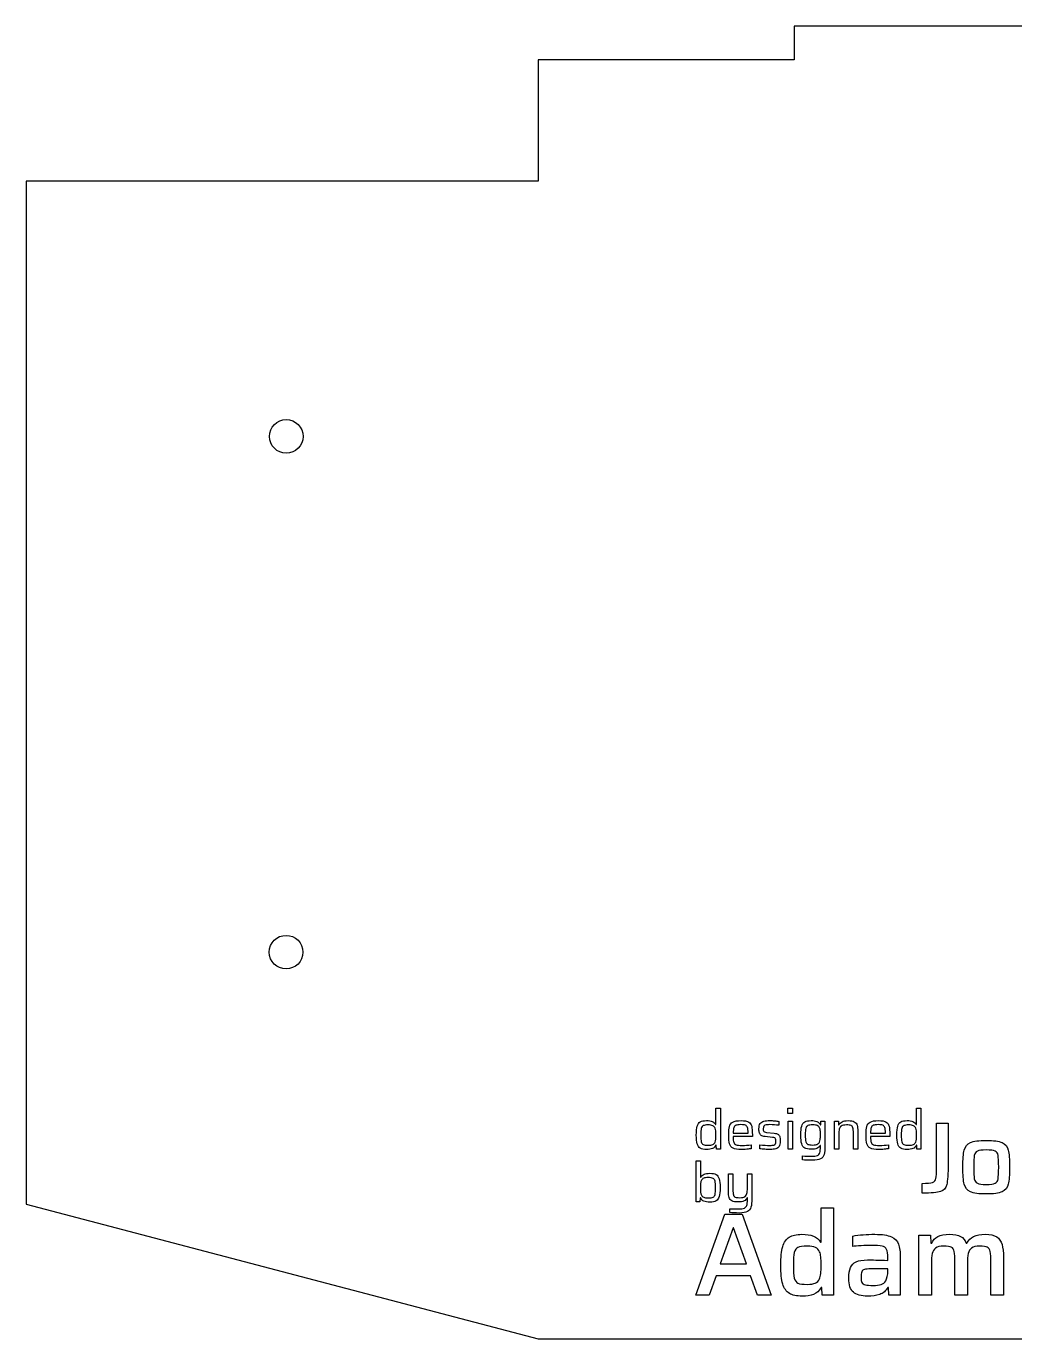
# Model space of a CAD drawing. Extents: x 24 to 169, y 31 to 271.
# Drawn here: x 25.3 to 98.7, y 174 to 271.5 of the extents above; entities that cross this region are included whole.
import ezdxf

# ---------------------------------------------------------------- set-up
doc = ezdxf.new("R2010")
doc.units = 0
doc.layers.get('0').update_dxf_attribs({"linetype": 'CONTINUOUS'})

msp = doc.modelspace()

# ---------------------------------------------------------------- linework, layer by layer
at = {"color": 5}
for p, q in [((100.33095, 271.45159), (82.329963, 271.45159)), ((82.329963, 271.45159), (82.329963, 268.949709)), ((63.330757, 268.949709), (63.330607, 259.950186)), ((82.329963, 268.949709), (63.330757, 268.949709)), ((63.330607, 259.950186), (25.329943, 259.950186)), ((25.329943, 259.950186), (25.329943, 183.951118)), ((43.384071, 240.981663), (43.384071, 240.981663)), ((43.373781, 202.670709), (43.373781, 202.670709)), ((25.329943, 183.951118), (63.330897, 173.951135)), ((63.330897, 173.951135), (119.830674, 173.951135))]:
    msp.add_line(p, q, dxfattribs=at)
at = {"color": 1}
for p, q in [((76.53408, 189.862827), (76.53408, 191.073081)), ((76.53408, 191.073081), (76.864149, 191.073081)), ((76.864149, 191.073081), (76.864149, 188.04541)), ((81.876299, 190.694111), (81.876299, 191.073081)), ((81.876299, 191.073081), (82.226744, 191.073081)), ((82.226744, 190.694111), (81.876299, 190.694111)), ((82.226744, 191.073081), (82.226744, 190.694111)), ((91.423836, 189.862827), (91.423836, 191.073081)), ((91.423836, 191.073081), (91.753905, 191.073081)), ((91.753905, 191.073081), (91.753905, 188.04541)), ((76.509633, 189.862827), (76.53408, 189.862827)), ((77.813608, 189.218989), (78.917913, 189.218989)), ((78.392247, 189.854675), (78.392247, 189.854678)), ((78.917913, 189.218989), (78.917913, 189.251585)), ((80.299323, 189.280107), (80.861663, 189.214907)), ((81.191714, 190.099181), (81.191714, 189.805783)), ((81.88854, 188.04541), (81.88854, 190.123621)), ((81.88854, 190.123621), (82.218609, 190.123621)), ((82.218609, 190.123621), (82.218609, 188.04541)), ((84.288636, 189.830231), (84.313083, 189.830231)), ((84.313083, 189.830231), (84.325325, 190.123625)), ((84.325325, 190.123625), (84.622793, 190.123625)), ((84.622793, 190.123625), (84.622793, 188.310285)), ((85.331818, 188.04541), (85.331818, 190.123621)), ((85.331818, 190.123621), (85.625212, 190.123621)), ((85.625212, 190.123621), (85.64151, 189.830227)), ((85.64151, 189.830227), (85.665958, 189.830227)), ((86.737665, 188.04541), (86.737683, 189.214914)), ((87.067734, 189.345311), (87.067734, 188.04541)), ((88.01313, 189.218989), (89.117434, 189.218989)), ((88.591769, 189.854675), (88.591769, 189.854678)), ((89.117434, 189.218989), (89.117434, 189.251585)), ((91.399389, 189.862827), (91.423836, 189.862827)), ((92.915764, 186.717956), (92.915764, 189.972097)), ((92.915764, 189.972097), (93.77092, 189.972097)), ((93.77092, 189.972097), (93.77092, 186.975261)), ((75.971743, 188.330654), (75.971743, 188.330654)), ((76.554439, 188.334729), (76.529991, 188.334729)), ((76.56668, 188.04541), (76.554439, 188.334729)), ((79.235758, 188.966344), (77.813608, 188.966344)), ((79.154259, 188.35918), (79.154259, 188.069861)), ((79.235758, 189.084521), (79.235758, 188.966344)), ((79.789945, 188.065782), (79.789945, 188.359176)), ((80.727174, 188.913378), (80.185207, 188.9745)), ((83.73037, 188.342882), (83.730388, 188.342882)), ((84.292728, 188.318434), (84.272338, 188.318434)), ((84.292728, 188.228786), (84.292728, 188.318434)), ((85.661887, 189.117117), (85.661887, 188.04541)), ((89.435279, 188.966344), (88.01313, 188.966344)), ((89.353781, 188.35918), (89.353781, 188.069861)), ((89.435279, 189.084521), (89.435279, 188.966344)), ((90.861499, 188.330654), (90.861499, 188.330654)), ((91.44423, 188.334729), (91.419783, 188.334729)), ((91.456436, 188.04541), (91.44423, 188.334729)), ((75.845403, 188.012809), (75.845421, 188.012809)), ((76.864149, 188.04541), (76.56668, 188.04541)), ((80.543819, 188.012802), (80.543805, 188.012809)), ((82.218609, 188.04541), (81.88854, 188.04541)), ((82.948003, 187.242652), (82.948003, 187.531971)), ((83.681486, 187.205981), (83.68149, 187.205977)), ((85.661887, 188.04541), (85.331818, 188.04541)), ((87.067734, 188.04541), (86.737665, 188.04541)), ((90.735195, 188.012809), (90.735177, 188.012809)), ((91.753905, 188.04541), (91.456436, 188.04541)), ((75.054647, 184.131824), (75.054647, 187.159495)), ((75.054647, 187.159495), (75.384716, 187.159495)), ((75.384716, 187.159495), (75.384716, 185.949242)), ((75.384716, 185.949242), (75.405106, 185.949242)), ((77.462924, 184.914198), (77.462924, 186.210021)), ((77.462924, 186.210021), (77.792992, 186.210021)), ((77.792992, 186.210021), (77.792992, 185.048669)), ((78.868764, 185.142392), (78.868764, 186.210021)), ((78.868764, 186.210021), (79.198832, 186.210021)), ((79.198832, 186.210021), (79.198832, 184.384458)), ((91.833572, 184.765474), (91.833572, 185.491979)), ((96.601266, 185.416302), (96.601266, 185.416302)), ((75.364339, 184.421147), (75.348041, 184.131824)), ((75.388787, 184.421147), (75.364339, 184.421147)), ((75.942978, 184.417068), (75.942978, 184.417068)), ((78.868771, 184.408905), (78.844323, 184.408905)), ((78.868771, 184.286657), (78.868771, 184.408905)), ((96.601266, 184.704931), (96.601266, 184.704931)), ((75.348041, 184.131824), (75.054647, 184.131824)), ((76.073392, 184.099227), (76.073375, 184.099227)), ((77.56072, 183.329066), (77.56072, 183.614311)), ((84.342332, 181.125241), (84.342332, 183.674995)), ((84.342332, 183.674995), (85.267927, 183.674995)), ((85.267927, 183.674995), (85.267927, 177.187091)), ((75.042716, 177.187091), (77.19953, 183.194732)), ((77.19953, 183.194732), (78.48314, 183.194732)), ((78.2616, 183.292377), (78.261607, 183.292391)), ((78.48314, 183.194732), (80.63995, 177.187091)), ((77.802041, 182.199281), (76.841514, 179.518547)), ((77.845701, 182.199281), (77.802041, 182.199281)), ((78.806224, 179.518547), (77.845701, 182.199281)), ((86.691244, 180.802143), (86.691244, 181.579297)), ((91.607375, 177.187091), (91.607375, 181.640429)), ((91.607375, 181.640429), (92.463116, 181.640429)), ((92.463116, 181.640429), (92.489328, 181.055384)), ((84.289938, 181.125241), (84.342332, 181.125241)), ((92.489328, 181.055384), (92.550453, 181.055384)), ((95.108939, 181.055384), (95.170065, 181.055384)), ((76.841514, 179.518547), (78.806224, 179.518547)), ((89.293389, 179.771778), (89.293389, 179.963882)), ((90.218987, 179.92894), (90.218987, 177.187081)), ((92.53297, 179.483619), (92.53297, 177.187091)), ((94.279377, 177.187091), (94.279377, 179.57967)), ((95.204975, 179.483619), (95.204975, 177.187091)), ((96.9514, 177.187091), (96.951383, 179.57967)), ((97.876995, 179.963879), (97.876995, 177.187091)), ((76.553359, 178.636609), (76.038168, 177.187091)), ((79.094382, 178.636609), (76.553359, 178.636609)), ((79.627036, 177.187091), (79.094382, 178.636609)), ((89.293389, 179.143069), (88.018513, 179.143069)), ((89.293389, 179.012087), (89.293389, 179.143069)), ((83.320684, 177.990438), (83.320684, 177.990438)), ((84.385995, 177.763405), (84.333601, 177.763405)), ((84.42092, 177.187091), (84.385995, 177.763405)), ((88.210618, 177.91185), (88.210618, 177.91185)), ((89.337055, 177.754663), (89.284661, 177.754663)), ((89.37198, 177.187081), (89.337055, 177.754663)), ((76.038168, 177.187091), (75.042716, 177.187091)), ((80.63995, 177.187091), (79.627036, 177.187091)), ((82.936478, 177.117235), (82.936474, 177.117235)), ((85.267927, 177.187091), (84.42092, 177.187091)), ((87.791484, 177.117224), (87.79148, 177.117235)), ((90.218987, 177.187081), (89.37198, 177.187081)), ((92.53297, 177.187091), (91.607375, 177.187091)), ((95.204975, 177.187091), (94.279377, 177.187091)), ((97.876995, 177.187091), (96.9514, 177.187091))]:
    msp.add_line(p, q, dxfattribs=at)
at = {"color": 5}
for points in [[(43.384071, 240.981663), (43.384071, 241.670633), (43.943581, 242.230144), (44.632552, 242.230144)], [(44.632552, 242.230144), (45.321532, 242.230144), (45.880682, 241.670633), (45.880682, 240.981663)], [(44.632552, 239.733183), (43.943581, 239.733183), (43.384071, 240.292683), (43.384071, 240.981663)], [(45.880682, 240.981663), (45.880682, 240.292683), (45.321532, 239.733183), (44.632552, 239.733183)], [(43.373781, 202.670709), (43.373781, 203.359689), (43.933291, 203.91919), (44.622262, 203.91919)], [(44.622262, 203.91919), (45.311242, 203.91919), (45.870392, 203.359689), (45.870392, 202.670709)], [(44.622262, 201.422229), (43.933291, 201.422229), (43.373781, 201.981739), (43.373781, 202.670709)], [(45.870392, 202.670709), (45.870392, 201.981739), (45.311242, 201.422229), (44.622262, 201.422229)]]:
    msp.add_open_spline(points, degree=3, dxfattribs=at)
at = {"color": 1}
for points in [[(75.364579, 190.062499), (75.473244, 190.124981), (75.62945, 190.156221), (75.833197, 190.156221)], [(75.833197, 190.156221), (76.012492, 190.156221), (76.156472, 190.134488), (76.265137, 190.091021)], [(77.785083, 190.050275), (77.915481, 190.120908), (78.120585, 190.156225), (78.400396, 190.156225)], [(78.400396, 190.156225), (78.661192, 190.156225), (78.849997, 190.120908), (78.966811, 190.050275)], [(80.083336, 190.115479), (80.197433, 190.142645), (80.349563, 190.156228), (80.539726, 190.156228)], [(80.539726, 190.156228), (80.645675, 190.156228), (80.759772, 190.150796), (80.882019, 190.13993)], [(80.882019, 190.13993), (81.004268, 190.129065), (81.1075, 190.115481), (81.191714, 190.099181)], [(83.131359, 190.062503), (83.240023, 190.124984), (83.397587, 190.156225), (83.604048, 190.156225)], [(83.604048, 190.156225), (83.769761, 190.156225), (83.911026, 190.133133), (84.027842, 190.08695)], [(85.894155, 190.070648), (86.000103, 190.127697), (86.153592, 190.156221), (86.35462, 190.156221)], [(86.35462, 190.156221), (86.555651, 190.156221), (86.706424, 190.127697), (86.806937, 190.070648)], [(87.984604, 190.050275), (88.115003, 190.120908), (88.320107, 190.156225), (88.599918, 190.156225)], [(88.599918, 190.156225), (88.860714, 190.156225), (89.049519, 190.120908), (89.166333, 190.050275)], [(90.254335, 190.062499), (90.363, 190.124981), (90.519206, 190.156221), (90.722953, 190.156221)], [(90.722953, 190.156221), (90.902249, 190.156221), (91.046228, 190.134488), (91.154893, 190.091021)], [(75.07526, 189.080443), (75.07526, 189.368403), (75.096993, 189.588448), (75.14046, 189.74058)], [(75.14046, 189.74058), (75.183924, 189.892709), (75.258631, 190.000015), (75.364579, 190.062499)], [(75.442003, 189.581657), (75.417553, 189.481142), (75.405328, 189.315428), (75.405328, 189.084517)], [(75.592776, 189.781329), (75.519427, 189.74873), (75.469169, 189.682173), (75.442003, 189.581657)], [(75.963594, 189.834302), (75.792448, 189.834302), (75.668842, 189.816644), (75.592776, 189.781329)], [(76.301812, 189.77318), (76.220313, 189.813928), (76.107574, 189.834302), (75.963594, 189.834302)], [(76.265137, 190.091021), (76.376518, 190.047557), (76.458017, 189.971492), (76.509633, 189.862827)], [(76.477032, 189.589806), (76.444433, 189.674021), (76.386027, 189.735146), (76.301812, 189.77318)], [(76.52186, 189.394209), (76.513699, 189.470275), (76.498756, 189.535474), (76.477032, 189.589806)], [(76.534101, 189.10489), (76.534101, 189.221706), (76.530021, 189.318146), (76.52186, 189.394209)], [(77.48354, 189.080446), (77.48354, 189.368406), (77.501198, 189.584377), (77.536513, 189.728359)], [(77.536513, 189.728359), (77.574545, 189.872339), (77.657401, 189.979645), (77.785083, 190.050275)], [(77.854358, 189.630556), (77.829908, 189.546341), (77.816325, 189.409152), (77.813608, 189.218989)], [(78.009206, 189.805776), (77.93314, 189.775894), (77.881524, 189.717487), (77.854358, 189.630556)], [(78.392247, 189.854678), (78.215666, 189.854678), (78.087985, 189.838378), (78.009206, 189.805776)], [(78.718241, 189.813926), (78.647608, 189.841092), (78.538943, 189.854675), (78.392247, 189.854675)], [(78.869014, 189.646854), (78.839132, 189.731069), (78.788874, 189.786759), (78.718241, 189.813926)], [(78.917913, 189.251585), (78.917913, 189.43088), (78.901613, 189.562637), (78.869014, 189.646854)], [(78.966811, 190.050275), (79.083625, 189.982361), (79.156973, 189.877772), (79.186856, 189.736509)], [(79.186856, 189.736509), (79.219457, 189.597961), (79.235758, 189.380632), (79.235758, 189.084521)], [(79.724741, 189.54499), (79.724741, 189.721571), (79.755982, 189.853327), (79.818464, 189.940258)], [(79.761416, 189.239372), (79.736966, 189.315435), (79.724741, 189.417308), (79.724741, 189.54499)], [(79.895888, 189.060073), (79.83069, 189.10354), (79.785866, 189.163306), (79.761416, 189.239372)], [(79.818464, 189.940258), (79.883664, 190.029906), (79.971955, 190.088313), (80.083336, 190.115479)], [(80.099634, 189.752796), (80.064319, 189.712048), (80.046661, 189.646849), (80.046661, 189.557199)], [(80.046661, 189.557199), (80.046661, 189.478417), (80.053458, 189.421368), (80.067051, 189.386053)], [(80.067051, 189.386053), (80.080645, 189.350738), (80.103737, 189.326288), (80.136326, 189.312704)], [(80.250407, 189.834295), (80.185209, 189.823429), (80.134952, 189.796263), (80.099634, 189.752796)], [(80.136326, 189.312704), (80.168925, 189.299134), (80.223257, 189.288268), (80.299323, 189.280107)], [(80.535652, 189.854685), (80.410687, 189.854685), (80.315605, 189.847889), (80.250407, 189.834295)], [(81.191714, 189.805783), (80.979818, 189.838385), (80.76113, 189.854685), (80.535652, 189.854685)], [(80.861663, 189.214907), (80.981194, 189.201313), (81.070842, 189.178222), (81.13061, 189.145632)], [(82.833887, 189.084521), (82.833887, 189.372481), (82.85562, 189.591168), (82.899087, 189.740583)], [(82.899087, 189.740583), (82.94527, 189.892712), (83.022694, 190.000019), (83.131359, 190.062503)], [(83.20063, 189.585732), (83.176183, 189.487933), (83.163959, 189.322219), (83.163959, 189.088592)], [(83.355478, 189.785404), (83.279412, 189.752805), (83.227796, 189.686247), (83.20063, 189.585732)], [(83.73037, 189.838376), (83.556508, 189.838376), (83.431544, 189.820719), (83.355478, 189.785404)], [(84.056364, 189.785404), (83.974866, 189.820719), (83.866201, 189.838376), (83.73037, 189.838376)], [(84.027842, 190.08695), (84.147372, 190.040769), (84.234304, 189.955196), (84.288636, 189.830231)], [(84.231589, 189.610183), (84.196271, 189.691681), (84.137863, 189.750088), (84.056364, 189.785404)], [(84.280487, 189.410511), (84.275054, 189.489293), (84.258755, 189.55585), (84.231589, 189.610183)], [(84.292728, 189.088592), (84.292728, 189.227139), (84.288648, 189.334445), (84.280487, 189.410511)], [(85.690426, 189.528684), (85.6714, 189.433602), (85.661887, 189.296413), (85.661887, 189.117117)], [(85.665958, 189.830227), (85.712141, 189.936176), (85.788207, 190.016316), (85.894155, 190.070648)], [(85.8412, 189.752803), (85.762418, 189.698471), (85.71216, 189.623765), (85.690426, 189.528684)], [(86.220167, 189.834302), (86.04902, 189.834302), (85.922698, 189.807136), (85.8412, 189.752803)], [(86.562459, 189.793553), (86.494545, 189.820719), (86.380447, 189.834302), (86.220167, 189.834302)], [(86.701008, 189.626481), (86.676559, 189.710696), (86.630375, 189.766386), (86.562459, 189.793553)], [(86.737683, 189.214914), (86.737683, 189.407794), (86.725458, 189.544983), (86.701008, 189.626481)], [(86.806937, 190.070648), (86.910169, 190.0136), (86.979442, 189.928026), (87.014758, 189.813929)], [(87.014758, 189.813929), (87.050075, 189.702548), (87.067734, 189.546342), (87.067734, 189.345311)], [(87.683061, 189.080446), (87.683061, 189.368406), (87.700719, 189.584377), (87.736034, 189.728359)], [(87.736034, 189.728359), (87.774066, 189.872339), (87.856923, 189.979645), (87.984604, 190.050275)], [(88.053879, 189.630556), (88.029429, 189.546341), (88.015846, 189.409152), (88.01313, 189.218989)], [(88.208727, 189.805776), (88.132661, 189.775894), (88.081045, 189.717487), (88.053879, 189.630556)], [(88.591769, 189.854678), (88.415187, 189.854678), (88.287507, 189.838378), (88.208727, 189.805776)], [(88.917763, 189.813926), (88.84713, 189.841092), (88.738465, 189.854675), (88.591769, 189.854675)], [(89.068536, 189.646854), (89.038653, 189.731069), (88.988396, 189.786759), (88.917763, 189.813926)], [(89.117434, 189.251585), (89.117434, 189.43088), (89.101135, 189.562637), (89.068536, 189.646854)], [(89.166333, 190.050275), (89.283146, 189.982361), (89.356495, 189.877772), (89.386377, 189.736509)], [(89.386377, 189.736509), (89.418978, 189.597961), (89.435279, 189.380632), (89.435279, 189.084521)], [(89.965016, 189.080443), (89.965016, 189.368403), (89.986749, 189.588448), (90.030216, 189.74058)], [(90.030216, 189.74058), (90.07368, 189.892709), (90.148387, 190.000015), (90.254335, 190.062499)], [(90.331759, 189.581657), (90.307309, 189.481142), (90.295084, 189.315428), (90.295084, 189.084517)], [(90.482532, 189.781329), (90.409183, 189.74873), (90.358925, 189.682173), (90.331759, 189.581657)], [(90.85335, 189.834302), (90.682204, 189.834302), (90.558598, 189.816644), (90.482532, 189.781329)], [(91.191568, 189.77318), (91.110069, 189.813928), (90.99733, 189.834302), (90.85335, 189.834302)], [(91.154893, 190.091021), (91.266277, 190.047557), (91.347775, 189.971492), (91.399389, 189.862827)], [(91.366792, 189.589806), (91.334191, 189.674021), (91.275783, 189.735146), (91.191568, 189.77318)], [(91.411616, 189.394209), (91.403455, 189.470275), (91.388514, 189.535474), (91.366792, 189.589806)], [(91.423822, 189.10489), (91.423822, 189.221706), (91.419753, 189.318146), (91.411616, 189.394209)], [(75.14046, 188.42438), (75.096993, 188.576509), (75.07526, 188.795197), (75.07526, 189.080443)], [(75.372728, 188.106535), (75.264063, 188.169017), (75.186641, 188.274965), (75.14046, 188.42438)], [(75.405328, 189.084517), (75.405328, 188.848171), (75.417553, 188.67974), (75.442003, 188.579224)], [(75.442003, 188.579224), (75.469169, 188.478711), (75.519427, 188.412154), (75.592776, 188.379553)], [(75.592776, 188.379553), (75.668842, 188.346954), (75.795164, 188.330654), (75.971743, 188.330654)], [(75.971743, 188.330654), (76.113007, 188.330654), (76.224388, 188.348313), (76.305886, 188.383631)], [(76.529991, 188.334729), (76.472943, 188.209766), (76.38601, 188.124193), (76.269194, 188.07801)], [(76.305886, 188.383631), (76.387385, 188.421662), (76.443075, 188.480069), (76.472958, 188.558851)], [(76.472958, 188.558851), (76.500124, 188.621333), (76.516425, 188.691965), (76.52186, 188.770747)], [(76.52186, 188.770747), (76.530021, 188.852245), (76.534101, 188.963626), (76.534101, 189.10489)], [(77.544662, 188.424384), (77.503914, 188.568364), (77.48354, 188.787051), (77.48354, 189.080446)], [(77.801381, 188.110613), (77.670985, 188.175811), (77.585412, 188.280401), (77.544662, 188.424384)], [(77.813608, 188.966344), (77.813608, 188.768032), (77.827192, 188.626767), (77.854358, 188.54255)], [(77.854358, 188.54255), (77.881524, 188.458335), (77.939931, 188.39857), (78.029578, 188.363254)], [(78.029578, 188.363254), (78.121942, 188.330655), (78.275431, 188.314356), (78.490044, 188.314356)], [(78.490044, 188.314356), (78.699224, 188.314356), (78.920629, 188.329297), (79.154259, 188.35918)], [(79.789945, 188.359176), (80.05889, 188.329294), (80.304744, 188.314352), (80.527506, 188.314352)], [(80.185207, 188.9745), (80.060244, 188.988094), (79.963804, 189.016618), (79.895888, 189.060073)], [(80.527506, 188.314352), (80.666053, 188.314352), (80.767926, 188.323866), (80.833124, 188.342892)], [(80.898321, 188.880781), (80.865722, 188.894352), (80.808673, 188.905217), (80.727174, 188.913378)], [(80.833124, 188.342892), (80.898324, 188.361895), (80.940431, 188.391778), (80.959446, 188.43254)], [(80.967595, 188.803358), (80.954002, 188.841389), (80.93091, 188.867197), (80.898321, 188.880781)], [(80.959446, 188.43254), (80.981177, 188.476004), (80.992043, 188.539844), (80.992043, 188.624059)], [(80.992043, 188.624059), (80.992043, 188.708276), (80.983894, 188.768042), (80.967595, 188.803358)], [(81.224332, 188.241), (81.17, 188.151352), (81.088501, 188.090229), (80.979837, 188.05763)], [(81.13061, 189.145632), (81.193091, 189.11575), (81.237915, 189.061417), (81.265081, 188.982635)], [(81.309905, 188.632194), (81.309905, 188.461045), (81.281381, 188.330647), (81.224332, 188.241)], [(81.265081, 188.982635), (81.294964, 188.903853), (81.309905, 188.787039), (81.309905, 188.632194)], [(82.899087, 188.432533), (82.85562, 188.581945), (82.833887, 188.799275), (82.833887, 189.084521)], [(83.127284, 188.114688), (83.01862, 188.177169), (82.942554, 188.283118), (82.899087, 188.432533)], [(83.163959, 189.088592), (83.163959, 188.857678), (83.176183, 188.691965), (83.20063, 188.591452)], [(83.20063, 188.591452), (83.227796, 188.493652), (83.279412, 188.427095), (83.355478, 188.39178)], [(83.355478, 188.39178), (83.431544, 188.359181), (83.556508, 188.342882), (83.73037, 188.342882)], [(83.730388, 188.342882), (83.866219, 188.342882), (83.973525, 188.359181), (84.052307, 188.39178)], [(84.272338, 188.318434), (84.220722, 188.212486), (84.139223, 188.13642), (84.027842, 188.090237)], [(84.052307, 188.39178), (84.133806, 188.427095), (84.190856, 188.480069), (84.223457, 188.550702)], [(84.223457, 188.550702), (84.250623, 188.610467), (84.268281, 188.681099), (84.27643, 188.762598)], [(84.247904, 187.768318), (84.277787, 187.8634), (84.292728, 188.01689), (84.292728, 188.228786)], [(84.27643, 188.762598), (84.287296, 188.844096), (84.292728, 188.952761), (84.292728, 189.088592)], [(84.622793, 188.310285), (84.622793, 188.01689), (84.601061, 187.795485), (84.557597, 187.64607)], [(87.744184, 188.424384), (87.703435, 188.568364), (87.683061, 188.787051), (87.683061, 189.080446)], [(88.000903, 188.110613), (87.870507, 188.175811), (87.784934, 188.280401), (87.744184, 188.424384)], [(88.01313, 188.966344), (88.01313, 188.768032), (88.026713, 188.626767), (88.053879, 188.54255)], [(88.053879, 188.54255), (88.081045, 188.458335), (88.139452, 188.39857), (88.2291, 188.363254)], [(88.2291, 188.363254), (88.321464, 188.330655), (88.474952, 188.314356), (88.689565, 188.314356)], [(88.689565, 188.314356), (88.898746, 188.314356), (89.120151, 188.329297), (89.353781, 188.35918)], [(90.030216, 188.42438), (89.986749, 188.576509), (89.965016, 188.795197), (89.965016, 189.080443)], [(90.262488, 188.106535), (90.153823, 188.169017), (90.076399, 188.274965), (90.030216, 188.42438)], [(90.295084, 189.084517), (90.295084, 188.848171), (90.307309, 188.67974), (90.331759, 188.579224)], [(90.331759, 188.579224), (90.358925, 188.478711), (90.409183, 188.412154), (90.482532, 188.379553)], [(90.482532, 188.379553), (90.558598, 188.346954), (90.68492, 188.330654), (90.861499, 188.330654)], [(90.861499, 188.330654), (91.002763, 188.330654), (91.114144, 188.348313), (91.195642, 188.383631)], [(91.419783, 188.334729), (91.362734, 188.209766), (91.275803, 188.124193), (91.158989, 188.07801)], [(91.195642, 188.383631), (91.277141, 188.421662), (91.332833, 188.480069), (91.362717, 188.558851)], [(91.362717, 188.558851), (91.389884, 188.621333), (91.406183, 188.691965), (91.411616, 188.770747)], [(91.411616, 188.770747), (91.419753, 188.852245), (91.423822, 188.963626), (91.423822, 189.10489)], [(94.966625, 187.959071), (95.032214, 188.221422), (95.183569, 188.408094), (95.420691, 188.519086)], [(95.420691, 188.519086), (95.662861, 188.630079), (96.056386, 188.685576), (96.601266, 188.685576)], [(96.601266, 188.685576), (97.146144, 188.685576), (97.537145, 188.630079), (97.77427, 188.519086)], [(97.77427, 188.519086), (98.016437, 188.408094), (98.170315, 188.221422), (98.235903, 187.959071)], [(75.845421, 188.012809), (75.638957, 188.012809), (75.481393, 188.044051), (75.372728, 188.106535)], [(76.269194, 188.07801), (76.15238, 188.034543), (76.011117, 188.012809), (75.845403, 188.012809)], [(78.420773, 188.012813), (78.140959, 188.012813), (77.934496, 188.045413), (77.801381, 188.110613)], [(78.816038, 188.029111), (78.677491, 188.018246), (78.545736, 188.012813), (78.420773, 188.012813)], [(79.154259, 188.069861), (79.067325, 188.053562), (78.954585, 188.039979), (78.816038, 188.029111)], [(80.164838, 188.029108), (80.023574, 188.039973), (79.89861, 188.052198), (79.789945, 188.065782)], [(80.543805, 188.012809), (80.432423, 188.012809), (80.306101, 188.018242), (80.164838, 188.029108)], [(80.979837, 188.05763), (80.873888, 188.027745), (80.728549, 188.012802), (80.543819, 188.012802)], [(82.948003, 187.531971), (83.208799, 187.515673), (83.430204, 187.507524), (83.612218, 187.507524)], [(83.68149, 187.205977), (83.39353, 187.205977), (83.149034, 187.218202), (82.948003, 187.242652)], [(83.604048, 188.02504), (83.39487, 188.02504), (83.235949, 188.054923), (83.127284, 188.114688)], [(84.027842, 188.090237), (83.919178, 188.046772), (83.777913, 188.02504), (83.604048, 188.02504)], [(83.612218, 187.507524), (83.821396, 187.507524), (83.972168, 187.52654), (84.064535, 187.564571)], [(84.296799, 187.316001), (84.163685, 187.242654), (83.95858, 187.205981), (83.681486, 187.205981)], [(84.064535, 187.564571), (84.159615, 187.602605), (84.220738, 187.670521), (84.247904, 187.768318)], [(84.557597, 187.64607), (84.516846, 187.496657), (84.429914, 187.386634), (84.296799, 187.316001)], [(88.620294, 188.012813), (88.340481, 188.012813), (88.134017, 188.045413), (88.000903, 188.110613)], [(89.015559, 188.029111), (88.877012, 188.018246), (88.745257, 188.012813), (88.620294, 188.012813)], [(89.353781, 188.069861), (89.266847, 188.053562), (89.154107, 188.039979), (89.015559, 188.029111)], [(90.735177, 188.012809), (90.528715, 188.012809), (90.371152, 188.044051), (90.262488, 188.106535)], [(91.158989, 188.07801), (91.042173, 188.034543), (90.900908, 188.012809), (90.735195, 188.012809)], [(94.868246, 186.702822), (94.868246, 187.283018), (94.901039, 187.701767), (94.966625, 187.959071)], [(95.715835, 187.573116), (95.690609, 187.42176), (95.677996, 187.131662), (95.677996, 186.702822)], [(95.942868, 187.89096), (95.821783, 187.835464), (95.746106, 187.729516), (95.715835, 187.573116)], [(96.601266, 187.974209), (96.283419, 187.974209), (96.063953, 187.946459), (95.942868, 187.89096)], [(97.25966, 187.89096), (97.138576, 187.946459), (96.919111, 187.974209), (96.601266, 187.974209)], [(97.479126, 187.573116), (97.4539, 187.729516), (97.380745, 187.835464), (97.25966, 187.89096)], [(97.524532, 186.702822), (97.524532, 187.131662), (97.509397, 187.42176), (97.479126, 187.573116)], [(98.235903, 187.959071), (98.301489, 187.701767), (98.334282, 187.283018), (98.334282, 186.702822)], [(75.649601, 186.177439), (75.760983, 186.220903), (75.904963, 186.242635), (76.081541, 186.242635)], [(76.081541, 186.242635), (76.285289, 186.242635), (76.440137, 186.211395), (76.546085, 186.148913)], [(92.862788, 185.855234), (92.898106, 186.001542), (92.915764, 186.289116), (92.915764, 186.717956)], [(93.77092, 186.975261), (93.77092, 186.198303), (93.735605, 185.673605), (93.664974, 185.401168)], [(94.966625, 185.431436), (94.901039, 185.693787), (94.868246, 186.117582), (94.868246, 186.702822)], [(95.677996, 186.702822), (95.677996, 186.273982), (95.690609, 185.981362), (95.715835, 185.824962)], [(97.479126, 185.824962), (97.509397, 185.981362), (97.524532, 186.273982), (97.524532, 186.702822)], [(98.334282, 186.702822), (98.334282, 186.117582), (98.301489, 185.693787), (98.235903, 185.431436)], [(75.396939, 185.505074), (75.388778, 185.42086), (75.384698, 185.309479), (75.384698, 185.170931)], [(75.458061, 185.721044), (75.428179, 185.661279), (75.407805, 185.589289), (75.396939, 185.505074)], [(75.405106, 185.949242), (75.459438, 186.057906), (75.540937, 186.133972), (75.649601, 186.177439)], [(75.625133, 185.871818), (75.546351, 185.839219), (75.49066, 185.788961), (75.458061, 185.721044)], [(75.942978, 185.920716), (75.809863, 185.920716), (75.703915, 185.904417), (75.625133, 185.871818)], [(76.31787, 185.867743), (76.244521, 185.903058), (76.119557, 185.920716), (75.942978, 185.920716)], [(76.468643, 185.668071), (76.444194, 185.768587), (76.393936, 185.835144), (76.31787, 185.867743)], [(76.509393, 185.170931), (76.509393, 185.404561), (76.49581, 185.570275), (76.468643, 185.668071)], [(76.546085, 186.148913), (76.65475, 186.086432), (76.730814, 185.979125), (76.774279, 185.826994)], [(76.774279, 185.826994), (76.820462, 185.677581), (76.843553, 185.458894), (76.843553, 185.170931)], [(91.833572, 185.491979), (92.217005, 185.497012), (92.476832, 185.522238), (92.613054, 185.567657)], [(92.613054, 185.567657), (92.749273, 185.613064), (92.832517, 185.708923), (92.862788, 185.855234)], [(93.664974, 185.401168), (93.599386, 185.128727), (93.448031, 184.954669), (93.210908, 184.878991)], [(95.420691, 184.871424), (95.183569, 184.987462), (95.032214, 185.174132), (94.966625, 185.431436)], [(95.715835, 185.824962), (95.746106, 185.668562), (95.821783, 185.56009), (95.942868, 185.499546)], [(95.942868, 185.499546), (96.063953, 185.44405), (96.283419, 185.416302), (96.601266, 185.416302)], [(96.601266, 185.416302), (96.919111, 185.416302), (97.138576, 185.44405), (97.25966, 185.499546)], [(97.25966, 185.499546), (97.380745, 185.56009), (97.4539, 185.668562), (97.479126, 185.824962)], [(98.235903, 185.431436), (98.170315, 185.174132), (98.016437, 184.987462), (97.77427, 184.871424)], [(75.384698, 185.170931), (75.384698, 185.026951), (75.388778, 184.914212), (75.396939, 184.832714)], [(75.645509, 184.164424), (75.528693, 184.210607), (75.443119, 184.296181), (75.388787, 184.421147)], [(75.396939, 184.832714), (75.4051, 184.751215), (75.424116, 184.680582), (75.453987, 184.620815)], [(75.453987, 184.620815), (75.489302, 184.550184), (75.546351, 184.498569), (75.625133, 184.46597)], [(75.625133, 184.46597), (75.703915, 184.433369), (75.809863, 184.417068), (75.942978, 184.417068)], [(75.942978, 184.417068), (76.119557, 184.417068), (76.244521, 184.433369), (76.31787, 184.46597)], [(76.31787, 184.46597), (76.393936, 184.498569), (76.444194, 184.565127), (76.468643, 184.665642)], [(76.468643, 184.665642), (76.49581, 184.766155), (76.509393, 184.934585), (76.509393, 185.170931)], [(76.774279, 184.510794), (76.730814, 184.361379), (76.65475, 184.255431), (76.546085, 184.192949)], [(76.843553, 185.170931), (76.843553, 184.882969), (76.820462, 184.662923), (76.774279, 184.510794)], [(77.515897, 184.44558), (77.480581, 184.559677), (77.462924, 184.715883), (77.462924, 184.914198)], [(77.719643, 184.192935), (77.619127, 184.249984), (77.551212, 184.334199), (77.515897, 184.44558)], [(77.792992, 185.048669), (77.792992, 184.853074), (77.803858, 184.714526), (77.825589, 184.633028)], [(77.825589, 184.633028), (77.850039, 184.551529), (77.896221, 184.497197), (77.964135, 184.470031)], [(77.964135, 184.470031), (78.032051, 184.442865), (78.146149, 184.429282), (78.306427, 184.429282)], [(78.306427, 184.429282), (78.477576, 184.429282), (78.602541, 184.456448), (78.681323, 184.51078)], [(78.844323, 184.408905), (78.803573, 184.316541), (78.730224, 184.243193), (78.624275, 184.188861)], [(78.681323, 184.51078), (78.762821, 184.565112), (78.814436, 184.639819), (78.836167, 184.734899)], [(78.828022, 183.858792), (78.855188, 183.94844), (78.868771, 184.091062), (78.868771, 184.286657)], [(78.836167, 184.734899), (78.857898, 184.829982), (78.868764, 184.965813), (78.868764, 185.142392)], [(79.198832, 184.384458), (79.198832, 184.096495), (79.1771, 183.877808), (79.133636, 183.728395)], [(93.210908, 184.878991), (92.973783, 184.808358), (92.514671, 184.770519), (91.833572, 184.765474)], [(96.601266, 184.704931), (96.056386, 184.704931), (95.662861, 184.760428), (95.420691, 184.871424)], [(97.77427, 184.871424), (97.537145, 184.760428), (97.146144, 184.704931), (96.601266, 184.704931)], [(76.073375, 184.099227), (75.904945, 184.099227), (75.762323, 184.120959), (75.645509, 184.164424)], [(76.546085, 184.192949), (76.43742, 184.130468), (76.279856, 184.099227), (76.073392, 184.099227)], [(77.56072, 183.614311), (77.859548, 183.600717), (78.068728, 183.59392), (78.188261, 183.59392)], [(78.261607, 183.292391), (77.97093, 183.292391), (77.737302, 183.304616), (77.56072, 183.329066)], [(78.171959, 184.111437), (77.973647, 184.111437), (77.822875, 184.138603), (77.719643, 184.192935)], [(78.624275, 184.188861), (78.521044, 184.137245), (78.370271, 184.111437), (78.171959, 184.111437)], [(78.188261, 183.59392), (78.397439, 183.59392), (78.549569, 183.615654), (78.644652, 183.65912)], [(78.868764, 183.398323), (78.735649, 183.327693), (78.533261, 183.292377), (78.2616, 183.292377)], [(78.644652, 183.65912), (78.739732, 183.699869), (78.800855, 183.766426), (78.828022, 183.858792)], [(79.133636, 183.728395), (79.090169, 183.57898), (79.001878, 183.468956), (78.868764, 183.398323)], [(81.495688, 180.793423), (81.594651, 181.12524), (81.754738, 181.361005), (81.975948, 181.500719)], [(81.975948, 181.500719), (82.19716, 181.64043), (82.508603, 181.710286), (82.910277, 181.710286)], [(82.910277, 181.710286), (83.253736, 181.710286), (83.538982, 181.666627), (83.766015, 181.579307)], [(83.766015, 181.579307), (83.993048, 181.497809), (84.167689, 181.346453), (84.289938, 181.125241)], [(86.691244, 181.579297), (87.180237, 181.666616), (87.730355, 181.710276), (88.341597, 181.710276)], [(88.341597, 181.710276), (88.888806, 181.710276), (89.29339, 181.649151), (89.55535, 181.526902)], [(89.55535, 181.526902), (89.823134, 181.410476), (90.000685, 181.230015), (90.088004, 180.985517)], [(92.550453, 181.055384), (92.649417, 181.270776), (92.803683, 181.433774), (93.013251, 181.544379)], [(93.013251, 181.544379), (93.228642, 181.654984), (93.513889, 181.710286), (93.868992, 181.710286)], [(93.868992, 181.710286), (94.235736, 181.710286), (94.51225, 181.657894), (94.698533, 181.55311)], [(94.698533, 181.55311), (94.890638, 181.448326), (95.02744, 181.282417), (95.108939, 181.055384)], [(95.170065, 181.055384), (95.379633, 181.491986), (95.833699, 181.710286), (96.532263, 181.710286)], [(96.532263, 181.710286), (96.904828, 181.710286), (97.187164, 181.646251), (97.379269, 181.518182)], [(97.379269, 181.518182), (97.571375, 181.390112), (97.702355, 181.203828), (97.77221, 180.95933)], [(81.347243, 179.405031), (81.347243, 180.004629), (81.396725, 180.467426), (81.495688, 180.793423)], [(82.622118, 180.732297), (82.488228, 180.674084), (82.397997, 180.548926), (82.351426, 180.356823)], [(83.311952, 180.828351), (82.985956, 180.828351), (82.756011, 180.796333), (82.622118, 180.732297)], [(83.91446, 180.723566), (83.768928, 180.793423), (83.568092, 180.828351), (83.311952, 180.828351)], [(84.228816, 180.417945), (84.16478, 180.557659), (84.059994, 180.659532), (83.91446, 180.723566)], [(84.316135, 180.033736), (84.304493, 180.185091), (84.275387, 180.313161), (84.228816, 180.417945)], [(87.311217, 180.863269), (87.031792, 180.845795), (86.825134, 180.82542), (86.691244, 180.802143)], [(88.018513, 180.88948), (87.826408, 180.88948), (87.590642, 180.880743), (87.311217, 180.863269)], [(88.86552, 180.837086), (88.702523, 180.872016), (88.420187, 180.88948), (88.018513, 180.88948)], [(89.197338, 180.592591), (89.139125, 180.72066), (89.028519, 180.802159), (88.86552, 180.837086)], [(89.293389, 179.963882), (89.293389, 180.260772), (89.261372, 180.470342), (89.197338, 180.592591)], [(90.088004, 180.985517), (90.175326, 180.741021), (90.218987, 180.388829), (90.218987, 179.92894)], [(92.838591, 180.688638), (92.710521, 180.595497), (92.626112, 180.458696), (92.585364, 180.278235)], [(93.449837, 180.828351), (93.176232, 180.828351), (92.972484, 180.78178), (92.838591, 180.688638)], [(94.008685, 180.749763), (93.9039, 180.802155), (93.717618, 180.828351), (93.449837, 180.828351)], [(94.226986, 180.426676), (94.192059, 180.595496), (94.119292, 180.703192), (94.008685, 180.749763)], [(94.279377, 179.57967), (94.279377, 179.981344), (94.261914, 180.263679), (94.226986, 180.426676)], [(95.519328, 180.688638), (95.391258, 180.601318), (95.306848, 180.464517), (95.266097, 180.278235)], [(96.121839, 180.828351), (95.848234, 180.828351), (95.647397, 180.78178), (95.519328, 180.688638)], [(96.68069, 180.749763), (96.575906, 180.802155), (96.389622, 180.828351), (96.121839, 180.828351)], [(96.898988, 180.426676), (96.864061, 180.595496), (96.791295, 180.703192), (96.68069, 180.749763)], [(96.951383, 179.57967), (96.951383, 179.981344), (96.933918, 180.263679), (96.898988, 180.426676)], [(97.77221, 180.95933), (97.842067, 180.714835), (97.876995, 180.383018), (97.876995, 179.963879)], [(81.495688, 178.016636), (81.396725, 178.342632), (81.347243, 178.80543), (81.347243, 179.405031)], [(82.351426, 180.356823), (82.304855, 180.170538), (82.281569, 179.856184), (82.281569, 179.413762)], [(82.281569, 179.413762), (82.281569, 178.965517), (82.304855, 178.645341), (82.351426, 178.453236)], [(84.342346, 179.422493), (84.342346, 179.678633), (84.333609, 179.88238), (84.316135, 180.033736)], [(84.316135, 178.793785), (84.333609, 178.950964), (84.342346, 179.160533), (84.342346, 179.422493)], [(86.525336, 179.23912), (86.606835, 179.437047), (86.746547, 179.57967), (86.944474, 179.666989)], [(86.944474, 179.666989), (87.142398, 179.760131), (87.421823, 179.806703), (87.782749, 179.806703)], [(87.782749, 179.806703), (88.114566, 179.806703), (88.618113, 179.795061), (89.293389, 179.771778)], [(92.585364, 180.278235), (92.550435, 180.09777), (92.53297, 179.832899), (92.53297, 179.483619)], [(95.266097, 180.278235), (95.225349, 180.09777), (95.204975, 179.832899), (95.204975, 179.483619)], [(82.351426, 178.453236), (82.397997, 178.266953), (82.488228, 178.141795), (82.622118, 178.077761)], [(84.220081, 178.392113), (84.272473, 178.502718), (84.304491, 178.636609), (84.316135, 178.793785)], [(86.403085, 178.427042), (86.403085, 178.776324), (86.443835, 179.047017), (86.525336, 179.23912)], [(86.734903, 177.414124), (86.513691, 177.612051), (86.403085, 177.94969), (86.403085, 178.427042)], [(87.363611, 178.924768), (87.328682, 178.837446), (87.311217, 178.703554), (87.311217, 178.523092)], [(87.311217, 178.523092), (87.311217, 178.342631), (87.331592, 178.20874), (87.372343, 178.121421)], [(87.564447, 179.099406), (87.471305, 179.0703), (87.40436, 179.012087), (87.363611, 178.924768)], [(88.018513, 179.143069), (87.814766, 179.143069), (87.663411, 179.128515), (87.564447, 179.099406)], [(89.136213, 178.243669), (89.240997, 178.41831), (89.293389, 178.674449), (89.293389, 179.012087)], [(81.984683, 177.318074), (81.75765, 177.457785), (81.594651, 177.690639), (81.495688, 178.016636)], [(82.622118, 178.077761), (82.761832, 178.019546), (82.994687, 177.990438), (83.320684, 177.990438)], [(83.320684, 177.990438), (83.571002, 177.990438), (83.766017, 178.022456), (83.905729, 178.086492)], [(84.333601, 177.763405), (84.211354, 177.513087), (84.027982, 177.341357), (83.783484, 177.248217)], [(83.905729, 178.086492), (84.051263, 178.150526), (84.156047, 178.2524), (84.220081, 178.392113)], [(87.372343, 178.121421), (87.418914, 178.03992), (87.503324, 177.984616), (87.625573, 177.95551)], [(87.625573, 177.95551), (87.74782, 177.926403), (87.942835, 177.91185), (88.210618, 177.91185)], [(88.210618, 177.91185), (88.449293, 177.91185), (88.644308, 177.935136), (88.795663, 177.981707)], [(89.284661, 177.754663), (89.150771, 177.498524), (88.952845, 177.326793), (88.690885, 177.239472)], [(88.795663, 177.981707), (88.947018, 178.034099), (89.060535, 178.12142), (89.136213, 178.243669)], [(82.936474, 177.117235), (82.52898, 177.117235), (82.211716, 177.184181), (81.984683, 177.318074)], [(83.783484, 177.248217), (83.544807, 177.160895), (83.262472, 177.117235), (82.936478, 177.117235)], [(87.79148, 177.117235), (87.314129, 177.117235), (86.961936, 177.216198), (86.734903, 177.414124)], [(88.690885, 177.239472), (88.428922, 177.157973), (88.129122, 177.117224), (87.791484, 177.117224)]]:
    msp.add_open_spline(points, degree=3, dxfattribs=at)

doc.saveas('drawing.dxf')
